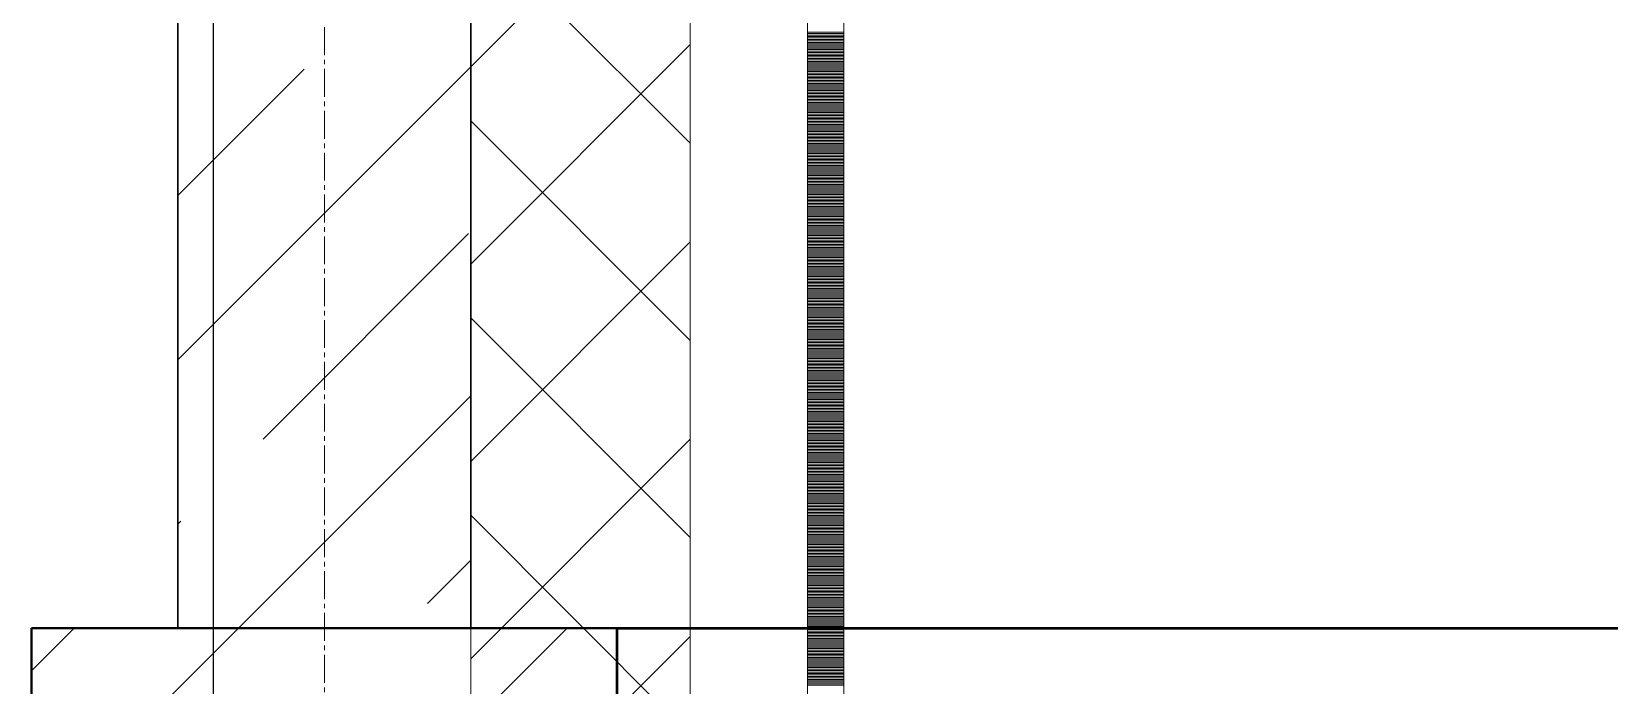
# Model space of a CAD drawing. Header units: millimetres. Extents: x -231292 to 573618, y -153144 to 564035.
# Drawn here: x 36283 to 37361, y -93309 to -92863 of the extents above; entities that cross this region are included whole.
import ezdxf

# ---------------------------------------------------------------- set-up
doc = ezdxf.new("R2010")
doc.units = ezdxf.units.MM
doc.linetypes.add('CENTER2', pattern=[28.575, 19.05, -3.175, 3.175, -3.175])
doc.linetypes.add('HIDDEN2', pattern=[4.7625, 3.175, -1.5875])
doc.layers.get('0').update_dxf_attribs({"color": 250})
for name, color, linetype, lineweight in [('АР_Колонны', 250, 'Continuous', 35), ('АР_Стены ЖБ', 250, 'Continuous', 35), ('АР_Тонкая', 250, 'Continuous', 5), ('АР_Утеплитель', 250, 'Continuous', 0), ('АР_Штриховка', 250, 'Continuous', 0), ('РД_Оси_100', 250, 'Continuous', 0)]:
    doc.layers.add(name, color=color, linetype=linetype, lineweight=lineweight)
doc.layers.add('КР_Балки-0.5', color=60, linetype='Continuous', lineweight=50, plot=False)

# ---------------------------------------------------------------- blocks, each defined once
blk = doc.blocks.new('оси_рен')
at = {"layer": 'РД_Оси_100', "color": 251, "linetype": 'CENTER2', "true_color": 0x636466}
blk.add_line((1223252.916, 135558.25), (1223252.916, 223268.25), dxfattribs=at)

msp = doc.modelspace()

# ---------------------------------------------------------------- linework, layer by layer
at = {"lineweight": -3}
msp.add_lwpolyline([(21783.458, -93370.275), (36407.809, -93370.275), (36407.809, -76377.472), (21783.458, -76377.472)], close=True, dxfattribs=at)
at = {"layer": 'АР_Колонны', "color": 18, "linetype": 'HIDDEN2', "lineweight": 25, "true_color": 0x000000}
for p, q in [((36283.458, -93270.283), (36683.458, -93270.283)), ((36283.458, -93770.283), (36283.458, -93270.283)), ((36683.458, -93270.283), (36683.458, -93770.283))]:
    msp.add_line(p, q, dxfattribs=at)
at = {"layer": 'АР_Колонны', "color": 18, "linetype": 'Continuous', "lineweight": 30, "true_color": 0x000000}
for p, q in [((36683.458, -93270.283), (36283.458, -93270.283)), ((36283.458, -93270.283), (36283.458, -93770.283)), ((36683.458, -93770.283), (36683.458, -93270.283))]:
    msp.add_line(p, q, dxfattribs=at)
at = {"layer": 'АР_Стены ЖБ', "color": 18, "linetype": 'Continuous', "lineweight": 30, "true_color": 0x000000}
for p, q in [((36383.458, -89645.283), (36383.458, -93270.283)), ((36583.458, -93270.283), (36583.458, -89645.283)), ((36383.458, -93270.283), (36583.458, -93270.283))]:
    msp.add_line(p, q, dxfattribs=at)
at = {"layer": 'АР_Стены ЖБ', "color": 18, "linetype": 'Continuous', "lineweight": 40, "true_color": 0x000000}
for p, q in [((36683.458, -93270.283), (36283.458, -93270.283)), ((36283.458, -93270.283), (36283.458, -93770.283)), ((36683.458, -93770.283), (36683.458, -93270.283))]:
    msp.add_line(p, q, dxfattribs=at)
at = {"layer": 'АР_Тонкая', "color": 18, "linetype": 'Continuous', "lineweight": 5, "true_color": 0x000000}
for p, q in [((36733.458, -91395.283), (36733.458, -93920.283)), ((36813.458, -94000.283), (36813.458, -91475.283)), ((36813.458, -91475.283), (36813.458, -94000.283)), ((36838.458, -94025.283), (36838.458, -91500.283))]:
    msp.add_line(p, q, dxfattribs=at)
at = {"layer": 'АР_Утеплитель', "color": 18, "linetype": 'Continuous', "lineweight": 0, "true_color": 0x000000}
for p, q in [((36583.458, -91245.283), (36583.458, -93770.283)), ((36733.458, -93920.283), (36733.458, -91395.283))]:
    msp.add_line(p, q, dxfattribs=at)
at = {"layer": 'АР_Штриховка', "color": 18, "linetype": 'Continuous', "lineweight": 0, "true_color": 0x000000}
for p, q in [((36583.458, -92887.092), (36733.458, -92737.092)), ((36733.458, -92939.109), (36583.458, -92789.109)), ((36813.458, -92863.283), (36838.458, -92863.283)), ((36813.458, -92864.283), (36838.458, -92864.283)), ((36813.458, -92865.283), (36838.458, -92865.283)), ((36813.458, -92866.283), (36838.458, -92866.283)), ((36813.458, -92867.283), (36838.458, -92867.283)), ((36583.458, -93021.796), (36733.458, -92871.796)), ((36813.458, -92868.283), (36838.458, -92868.283)), ((36813.458, -92869.283), (36838.458, -92869.283)), ((36813.458, -92870.283), (36838.458, -92870.283)), ((36813.458, -92871.283), (36838.458, -92871.283)), ((36813.458, -92872.283), (36838.458, -92872.283)), ((36813.458, -92873.283), (36838.458, -92873.283)), ((36813.458, -92874.283), (36838.458, -92874.283)), ((36813.458, -92875.283), (36838.458, -92875.283)), ((36813.458, -92876.283), (36838.458, -92876.283)), ((36813.458, -92877.283), (36838.458, -92877.283)), ((36813.458, -92878.283), (36838.458, -92878.283)), ((36813.458, -92879.283), (36838.458, -92879.283)), ((36813.458, -92880.283), (36838.458, -92880.283)), ((36813.458, -92881.283), (36838.458, -92881.283)), ((36813.458, -92882.283), (36838.458, -92882.283)), ((36813.458, -92883.283), (36838.458, -92883.283)), ((36813.458, -92884.283), (36838.458, -92884.283)), ((36813.458, -92885.283), (36838.458, -92885.283)), ((36813.458, -92886.283), (36838.458, -92886.283)), ((36813.458, -92887.283), (36838.458, -92887.283)), ((36813.458, -92888.283), (36838.458, -92888.283)), ((36813.458, -92889.283), (36838.458, -92889.283)), ((36813.458, -92890.283), (36838.458, -92890.283)), ((36813.458, -92891.283), (36838.458, -92891.283)), ((36813.458, -92892.283), (36838.458, -92892.283)), ((36813.458, -92893.283), (36838.458, -92893.283)), ((36813.458, -92894.283), (36838.458, -92894.283)), ((36813.458, -92895.283), (36838.458, -92895.283)), ((36813.458, -92896.283), (36838.458, -92896.283)), ((36813.458, -92897.283), (36838.458, -92897.283)), ((36813.458, -92898.283), (36838.458, -92898.283)), ((36813.458, -92899.283), (36838.458, -92899.283)), ((36813.458, -92900.283), (36838.458, -92900.283)), ((36813.458, -92901.283), (36838.458, -92901.283)), ((36813.458, -92902.283), (36838.458, -92902.283)), ((36813.458, -92903.283), (36838.458, -92903.283)), ((36813.458, -92904.283), (36838.458, -92904.283)), ((36813.458, -92905.283), (36838.458, -92905.283)), ((36813.458, -92906.283), (36838.458, -92906.283)), ((36813.458, -92907.283), (36838.458, -92907.283)), ((36813.458, -92908.283), (36838.458, -92908.283)), ((36813.458, -92909.283), (36838.458, -92909.283)), ((36813.458, -92910.283), (36838.458, -92910.283)), ((36813.458, -92911.283), (36838.458, -92911.283)), ((36813.458, -92912.283), (36838.458, -92912.283)), ((36813.458, -92913.283), (36838.458, -92913.283)), ((36813.458, -92914.283), (36838.458, -92914.283)), ((36813.458, -92915.283), (36838.458, -92915.283)), ((36813.458, -92916.283), (36838.458, -92916.283)), ((36813.458, -92917.283), (36838.458, -92917.283)), ((36813.458, -92918.283), (36838.458, -92918.283)), ((36813.458, -92919.283), (36838.458, -92919.283)), ((36813.458, -92920.283), (36838.458, -92920.283)), ((36813.458, -92921.283), (36838.458, -92921.283)), ((36733.458, -93073.813), (36583.458, -92923.813)), ((36813.458, -92922.283), (36838.458, -92922.283)), ((36813.458, -92923.283), (36838.458, -92923.283)), ((36813.458, -92924.283), (36838.458, -92924.283)), ((36813.458, -92925.283), (36838.458, -92925.283)), ((36813.458, -92926.283), (36838.458, -92926.283)), ((36813.458, -92927.283), (36838.458, -92927.283)), ((36813.458, -92928.283), (36838.458, -92928.283)), ((36813.458, -92929.283), (36838.458, -92929.283)), ((36813.458, -92930.283), (36838.458, -92930.283)), ((36813.458, -92931.283), (36838.458, -92931.283)), ((36813.458, -92932.283), (36838.458, -92932.283)), ((36813.458, -92933.283), (36838.458, -92933.283)), ((36813.458, -92934.283), (36838.458, -92934.283)), ((36813.458, -92935.283), (36838.458, -92935.283)), ((36813.458, -92936.283), (36838.458, -92936.283)), ((36813.458, -92937.283), (36838.458, -92937.283)), ((36813.458, -92938.283), (36838.458, -92938.283)), ((36813.458, -92939.283), (36838.458, -92939.283)), ((36813.458, -92940.283), (36838.458, -92940.283)), ((36813.458, -92941.283), (36838.458, -92941.283)), ((36813.458, -92942.283), (36838.458, -92942.283)), ((36813.458, -92943.283), (36838.458, -92943.283)), ((36813.458, -92944.283), (36838.458, -92944.283)), ((36813.458, -92945.283), (36838.458, -92945.283)), ((36813.458, -92946.283), (36838.458, -92946.283)), ((36813.458, -92947.283), (36838.458, -92947.283)), ((36813.458, -92948.283), (36838.458, -92948.283)), ((36813.458, -92949.283), (36838.458, -92949.283)), ((36813.458, -92950.283), (36838.458, -92950.283)), ((36813.458, -92951.283), (36838.458, -92951.283)), ((36813.458, -92952.283), (36838.458, -92952.283)), ((36813.458, -92953.283), (36838.458, -92953.283)), ((36813.458, -92954.283), (36838.458, -92954.283)), ((36813.458, -92955.283), (36838.458, -92955.283)), ((36813.458, -92956.283), (36838.458, -92956.283)), ((36813.458, -92957.283), (36838.458, -92957.283)), ((36813.458, -92958.283), (36838.458, -92958.283)), ((36813.458, -92959.283), (36838.458, -92959.283)), ((36813.458, -92960.283), (36838.458, -92960.283)), ((36813.458, -92961.283), (36838.458, -92961.283)), ((36813.458, -92962.283), (36838.458, -92962.283)), ((36813.458, -92963.283), (36838.458, -92963.283)), ((36813.458, -92964.283), (36838.458, -92964.283)), ((36813.458, -92965.283), (36838.458, -92965.283)), ((36813.458, -92966.283), (36838.458, -92966.283)), ((36813.458, -92967.283), (36838.458, -92967.283)), ((36813.458, -92968.283), (36838.458, -92968.283)), ((36813.458, -92969.283), (36838.458, -92969.283)), ((36813.458, -92970.283), (36838.458, -92970.283)), ((36813.458, -92971.283), (36838.458, -92971.283)), ((36813.458, -92972.283), (36838.458, -92972.283)), ((36813.458, -92973.283), (36838.458, -92973.283)), ((36813.458, -92974.283), (36838.458, -92974.283)), ((36813.458, -92975.283), (36838.458, -92975.283)), ((36813.458, -92976.283), (36838.458, -92976.283)), ((36813.458, -92977.283), (36838.458, -92977.283)), ((36813.458, -92978.283), (36838.458, -92978.283)), ((36813.458, -92979.283), (36838.458, -92979.283)), ((36813.458, -92980.283), (36838.458, -92980.283)), ((36813.458, -92981.283), (36838.458, -92981.283)), ((36813.458, -92982.283), (36838.458, -92982.283)), ((36813.458, -92983.283), (36838.458, -92983.283)), ((36813.458, -92984.283), (36838.458, -92984.283)), ((36813.458, -92985.283), (36838.458, -92985.283)), ((36813.458, -92986.283), (36838.458, -92986.283)), ((36813.458, -92987.283), (36838.458, -92987.283)), ((36813.458, -92988.283), (36838.458, -92988.283)), ((36813.458, -92989.283), (36838.458, -92989.283)), ((36813.458, -92990.283), (36838.458, -92990.283)), ((36813.458, -92991.283), (36838.458, -92991.283)), ((36813.458, -92992.283), (36838.458, -92992.283)), ((36813.458, -92993.283), (36838.458, -92993.283)), ((36813.458, -92994.283), (36838.458, -92994.283)), ((36813.458, -92995.283), (36838.458, -92995.283)), ((36813.458, -92996.283), (36838.458, -92996.283)), ((36813.458, -92997.283), (36838.458, -92997.283)), ((36583.458, -93156.5), (36733.458, -93006.5)), ((36813.458, -92998.283), (36838.458, -92998.283)), ((36813.458, -92999.283), (36838.458, -92999.283)), ((36813.458, -93000.283), (36838.458, -93000.283)), ((36813.458, -93001.283), (36838.458, -93001.283)), ((36813.458, -93002.283), (36838.458, -93002.283)), ((36813.458, -93003.283), (36838.458, -93003.283)), ((36813.458, -93004.283), (36838.458, -93004.283)), ((36813.458, -93005.283), (36838.458, -93005.283)), ((36813.458, -93006.283), (36838.458, -93006.283)), ((36813.458, -93007.283), (36838.458, -93007.283)), ((36813.458, -93008.283), (36838.458, -93008.283)), ((36813.458, -93009.283), (36838.458, -93009.283)), ((36813.458, -93010.283), (36838.458, -93010.283)), ((36813.458, -93011.283), (36838.458, -93011.283)), ((36813.458, -93012.283), (36838.458, -93012.283)), ((36813.458, -93013.283), (36838.458, -93013.283)), ((36813.458, -93014.283), (36838.458, -93014.283)), ((36813.458, -93015.283), (36838.458, -93015.283)), ((36813.458, -93016.283), (36838.458, -93016.283)), ((36813.458, -93017.283), (36838.458, -93017.283)), ((36813.458, -93018.283), (36838.458, -93018.283)), ((36813.458, -93019.283), (36838.458, -93019.283)), ((36813.458, -93020.283), (36838.458, -93020.283)), ((36813.458, -93021.283), (36838.458, -93021.283)), ((36813.458, -93022.283), (36838.458, -93022.283)), ((36813.458, -93023.283), (36838.458, -93023.283)), ((36813.458, -93024.283), (36838.458, -93024.283)), ((36813.458, -93025.283), (36838.458, -93025.283)), ((36813.458, -93026.283), (36838.458, -93026.283)), ((36813.458, -93027.283), (36838.458, -93027.283)), ((36813.458, -93028.283), (36838.458, -93028.283)), ((36813.458, -93029.283), (36838.458, -93029.283)), ((36813.458, -93030.283), (36838.458, -93030.283)), ((36813.458, -93031.283), (36838.458, -93031.283)), ((36813.458, -93032.283), (36838.458, -93032.283)), ((36813.458, -93033.283), (36838.458, -93033.283)), ((36813.458, -93034.283), (36838.458, -93034.283)), ((36813.458, -93035.283), (36838.458, -93035.283)), ((36813.458, -93036.283), (36838.458, -93036.283)), ((36813.458, -93037.283), (36838.458, -93037.283)), ((36813.458, -93038.283), (36838.458, -93038.283)), ((36813.458, -93039.283), (36838.458, -93039.283)), ((36813.458, -93040.283), (36838.458, -93040.283)), ((36813.458, -93041.283), (36838.458, -93041.283)), ((36813.458, -93042.283), (36838.458, -93042.283)), ((36813.458, -93043.283), (36838.458, -93043.283)), ((36813.458, -93044.283), (36838.458, -93044.283)), ((36813.458, -93045.283), (36838.458, -93045.283)), ((36813.458, -93046.283), (36838.458, -93046.283)), ((36813.458, -93047.283), (36838.458, -93047.283)), ((36813.458, -93048.283), (36838.458, -93048.283)), ((36813.458, -93049.283), (36838.458, -93049.283)), ((36813.458, -93050.283), (36838.458, -93050.283)), ((36813.458, -93051.283), (36838.458, -93051.283)), ((36733.458, -93208.517), (36583.458, -93058.517)), ((36813.458, -93052.283), (36838.458, -93052.283)), ((36813.458, -93053.283), (36838.458, -93053.283)), ((36813.458, -93054.283), (36838.458, -93054.283)), ((36813.458, -93055.283), (36838.458, -93055.283)), ((36813.458, -93056.283), (36838.458, -93056.283)), ((36813.458, -93057.283), (36838.458, -93057.283)), ((36813.458, -93058.283), (36838.458, -93058.283)), ((36813.458, -93059.283), (36838.458, -93059.283)), ((36813.458, -93060.283), (36838.458, -93060.283)), ((36813.458, -93061.283), (36838.458, -93061.283)), ((36813.458, -93062.283), (36838.458, -93062.283)), ((36813.458, -93063.283), (36838.458, -93063.283)), ((36813.458, -93064.283), (36838.458, -93064.283)), ((36813.458, -93065.283), (36838.458, -93065.283)), ((36813.458, -93066.283), (36838.458, -93066.283)), ((36813.458, -93067.283), (36838.458, -93067.283)), ((36813.458, -93068.283), (36838.458, -93068.283)), ((36813.458, -93069.283), (36838.458, -93069.283)), ((36813.458, -93070.283), (36838.458, -93070.283)), ((36813.458, -93071.283), (36838.458, -93071.283)), ((36813.458, -93072.283), (36838.458, -93072.283)), ((36813.458, -93073.283), (36838.458, -93073.283)), ((36813.458, -93074.283), (36838.458, -93074.283)), ((36813.458, -93075.283), (36838.458, -93075.283)), ((36813.458, -93076.283), (36838.458, -93076.283)), ((36813.458, -93077.283), (36838.458, -93077.283)), ((36813.458, -93078.283), (36838.458, -93078.283)), ((36813.458, -93079.283), (36838.458, -93079.283)), ((36813.458, -93080.283), (36838.458, -93080.283)), ((36813.458, -93081.283), (36838.458, -93081.283)), ((36813.458, -93082.283), (36838.458, -93082.283)), ((36813.458, -93083.283), (36838.458, -93083.283)), ((36813.458, -93084.283), (36838.458, -93084.283)), ((36813.458, -93085.283), (36838.458, -93085.283)), ((36813.458, -93086.283), (36838.458, -93086.283)), ((36813.458, -93087.283), (36838.458, -93087.283)), ((36813.458, -93088.283), (36838.458, -93088.283)), ((36813.458, -93089.283), (36838.458, -93089.283)), ((36813.458, -93090.283), (36838.458, -93090.283)), ((36813.458, -93091.283), (36838.458, -93091.283)), ((36813.458, -93092.283), (36838.458, -93092.283)), ((36813.458, -93093.283), (36838.458, -93093.283)), ((36813.458, -93094.283), (36838.458, -93094.283)), ((36813.458, -93095.283), (36838.458, -93095.283)), ((36813.458, -93096.283), (36838.458, -93096.283)), ((36813.458, -93097.283), (36838.458, -93097.283)), ((36813.458, -93098.283), (36838.458, -93098.283)), ((36813.458, -93099.283), (36838.458, -93099.283)), ((36813.458, -93100.283), (36838.458, -93100.283)), ((36813.458, -93101.283), (36838.458, -93101.283)), ((36813.458, -93102.283), (36838.458, -93102.283)), ((36813.458, -93103.283), (36838.458, -93103.283)), ((36813.458, -93104.283), (36838.458, -93104.283)), ((36813.458, -93105.283), (36838.458, -93105.283)), ((36813.458, -93106.283), (36838.458, -93106.283)), ((36813.458, -93107.283), (36838.458, -93107.283)), ((36813.458, -93108.283), (36838.458, -93108.283)), ((36813.458, -93109.283), (36838.458, -93109.283)), ((36813.458, -93110.283), (36838.458, -93110.283)), ((36813.458, -93111.283), (36838.458, -93111.283)), ((36813.458, -93112.283), (36838.458, -93112.283)), ((36813.458, -93113.283), (36838.458, -93113.283)), ((36813.458, -93114.283), (36838.458, -93114.283)), ((36813.458, -93115.283), (36838.458, -93115.283)), ((36813.458, -93116.283), (36838.458, -93116.283)), ((36813.458, -93117.283), (36838.458, -93117.283)), ((36813.458, -93118.283), (36838.458, -93118.283)), ((36813.458, -93119.283), (36838.458, -93119.283)), ((36813.458, -93120.283), (36838.458, -93120.283)), ((36813.458, -93121.283), (36838.458, -93121.283)), ((36813.458, -93122.283), (36838.458, -93122.283)), ((36813.458, -93123.283), (36838.458, -93123.283)), ((36813.458, -93124.283), (36838.458, -93124.283)), ((36813.458, -93125.283), (36838.458, -93125.283)), ((36813.458, -93126.283), (36838.458, -93126.283)), ((36813.458, -93127.283), (36838.458, -93127.283)), ((36813.458, -93128.283), (36838.458, -93128.283)), ((36813.458, -93129.283), (36838.458, -93129.283)), ((36813.458, -93130.283), (36838.458, -93130.283)), ((36813.458, -93131.283), (36838.458, -93131.283)), ((36813.458, -93132.283), (36838.458, -93132.283)), ((36813.458, -93133.283), (36838.458, -93133.283)), ((36813.458, -93134.283), (36838.458, -93134.283)), ((36813.458, -93135.283), (36838.458, -93135.283)), ((36813.458, -93136.283), (36838.458, -93136.283)), ((36813.458, -93137.283), (36838.458, -93137.283)), ((36583.458, -93291.203), (36733.458, -93141.203)), ((36813.458, -93138.283), (36838.458, -93138.283)), ((36813.458, -93139.283), (36838.458, -93139.283)), ((36813.458, -93140.283), (36838.458, -93140.283)), ((36813.458, -93141.283), (36838.458, -93141.283)), ((36813.458, -93142.283), (36838.458, -93142.283)), ((36813.458, -93143.283), (36838.458, -93143.283)), ((36813.458, -93144.283), (36838.458, -93144.283)), ((36813.458, -93145.283), (36838.458, -93145.283)), ((36813.458, -93146.283), (36838.458, -93146.283)), ((36813.458, -93147.283), (36838.458, -93147.283)), ((36813.458, -93148.283), (36838.458, -93148.283)), ((36813.458, -93149.283), (36838.458, -93149.283)), ((36813.458, -93150.283), (36838.458, -93150.283)), ((36813.458, -93151.283), (36838.458, -93151.283)), ((36813.458, -93152.283), (36838.458, -93152.283)), ((36813.458, -93153.283), (36838.458, -93153.283)), ((36813.458, -93154.283), (36838.458, -93154.283)), ((36813.458, -93155.283), (36838.458, -93155.283)), ((36813.458, -93156.283), (36838.458, -93156.283)), ((36813.458, -93157.283), (36838.458, -93157.283)), ((36813.458, -93158.283), (36838.458, -93158.283)), ((36813.458, -93159.283), (36838.458, -93159.283)), ((36813.458, -93160.283), (36838.458, -93160.283)), ((36813.458, -93161.283), (36838.458, -93161.283)), ((36813.458, -93162.283), (36838.458, -93162.283)), ((36813.458, -93163.283), (36838.458, -93163.283)), ((36813.458, -93164.283), (36838.458, -93164.283)), ((36813.458, -93165.283), (36838.458, -93165.283)), ((36813.458, -93166.283), (36838.458, -93166.283)), ((36813.458, -93167.283), (36838.458, -93167.283)), ((36813.458, -93168.283), (36838.458, -93168.283)), ((36813.458, -93169.283), (36838.458, -93169.283)), ((36813.458, -93170.283), (36838.458, -93170.283)), ((36813.458, -93171.283), (36838.458, -93171.283)), ((36813.458, -93172.283), (36838.458, -93172.283)), ((36813.458, -93173.283), (36838.458, -93173.283)), ((36813.458, -93174.283), (36838.458, -93174.283)), ((36813.458, -93175.283), (36838.458, -93175.283)), ((36813.458, -93176.283), (36838.458, -93176.283)), ((36813.458, -93177.283), (36838.458, -93177.283)), ((36813.458, -93178.283), (36838.458, -93178.283)), ((36813.458, -93179.283), (36838.458, -93179.283)), ((36813.458, -93180.283), (36838.458, -93180.283)), ((36813.458, -93181.283), (36838.458, -93181.283)), ((36813.458, -93182.283), (36838.458, -93182.283)), ((36813.458, -93183.283), (36838.458, -93183.283)), ((36813.458, -93184.283), (36838.458, -93184.283)), ((36813.458, -93185.283), (36838.458, -93185.283)), ((36813.458, -93186.283), (36838.458, -93186.283)), ((36813.458, -93187.283), (36838.458, -93187.283)), ((36813.458, -93188.283), (36838.458, -93188.283)), ((36813.458, -93189.283), (36838.458, -93189.283)), ((36813.458, -93190.283), (36838.458, -93190.283)), ((36813.458, -93191.283), (36838.458, -93191.283)), ((36733.458, -93343.221), (36583.458, -93193.221)), ((36813.458, -93192.283), (36838.458, -93192.283)), ((36813.458, -93193.283), (36838.458, -93193.283)), ((36813.458, -93194.283), (36838.458, -93194.283)), ((36813.458, -93195.283), (36838.458, -93195.283)), ((36813.458, -93196.283), (36838.458, -93196.283)), ((36813.458, -93197.283), (36838.458, -93197.283)), ((36813.458, -93198.283), (36838.458, -93198.283)), ((36813.458, -93199.283), (36838.458, -93199.283)), ((36813.458, -93200.283), (36838.458, -93200.283)), ((36813.458, -93201.283), (36838.458, -93201.283)), ((36813.458, -93202.283), (36838.458, -93202.283)), ((36813.458, -93203.283), (36838.458, -93203.283)), ((36813.458, -93204.283), (36838.458, -93204.283)), ((36813.458, -93205.283), (36838.458, -93205.283)), ((36813.458, -93206.283), (36838.458, -93206.283)), ((36813.458, -93207.283), (36838.458, -93207.283)), ((36813.458, -93208.283), (36838.458, -93208.283)), ((36813.458, -93209.283), (36838.458, -93209.283)), ((36813.458, -93210.283), (36838.458, -93210.283)), ((36813.458, -93211.283), (36838.458, -93211.283)), ((36813.458, -93212.283), (36838.458, -93212.283)), ((36813.458, -93213.283), (36838.458, -93213.283)), ((36813.458, -93214.283), (36838.458, -93214.283)), ((36813.458, -93215.283), (36838.458, -93215.283)), ((36813.458, -93216.283), (36838.458, -93216.283)), ((36813.458, -93217.283), (36838.458, -93217.283)), ((36813.458, -93218.283), (36838.458, -93218.283)), ((36813.458, -93219.283), (36838.458, -93219.283)), ((36813.458, -93220.283), (36838.458, -93220.283)), ((36813.458, -93221.283), (36838.458, -93221.283)), ((36813.458, -93222.283), (36838.458, -93222.283)), ((36813.458, -93223.283), (36838.458, -93223.283)), ((36813.458, -93224.283), (36838.458, -93224.283)), ((36813.458, -93225.283), (36838.458, -93225.283)), ((36813.458, -93226.283), (36838.458, -93226.283)), ((36813.458, -93227.283), (36838.458, -93227.283)), ((36813.458, -93228.283), (36838.458, -93228.283)), ((36813.458, -93229.283), (36838.458, -93229.283)), ((36813.458, -93230.283), (36838.458, -93230.283)), ((36813.458, -93231.283), (36838.458, -93231.283)), ((36813.458, -93232.283), (36838.458, -93232.283)), ((36813.458, -93233.283), (36838.458, -93233.283)), ((36813.458, -93234.283), (36838.458, -93234.283)), ((36813.458, -93235.283), (36838.458, -93235.283)), ((36813.458, -93236.283), (36838.458, -93236.283)), ((36813.458, -93237.283), (36838.458, -93237.283)), ((36813.458, -93238.283), (36838.458, -93238.283)), ((36813.458, -93239.283), (36838.458, -93239.283)), ((36813.458, -93240.283), (36838.458, -93240.283)), ((36813.458, -93241.283), (36838.458, -93241.283)), ((36813.458, -93242.283), (36838.458, -93242.283)), ((36813.458, -93243.283), (36838.458, -93243.283)), ((36813.458, -93244.283), (36838.458, -93244.283)), ((36813.458, -93245.283), (36838.458, -93245.283)), ((36813.458, -93246.283), (36838.458, -93246.283)), ((36813.458, -93247.283), (36838.458, -93247.283)), ((36813.458, -93248.283), (36838.458, -93248.283)), ((36813.458, -93249.283), (36838.458, -93249.283)), ((36813.458, -93250.283), (36838.458, -93250.283)), ((36813.458, -93251.283), (36838.458, -93251.283)), ((36813.458, -93252.283), (36838.458, -93252.283)), ((36813.458, -93253.283), (36838.458, -93253.283)), ((36813.458, -93254.283), (36838.458, -93254.283)), ((36813.458, -93255.283), (36838.458, -93255.283)), ((36813.458, -93256.283), (36838.458, -93256.283)), ((36813.458, -93257.283), (36838.458, -93257.283)), ((36813.458, -93258.283), (36838.458, -93258.283)), ((36813.458, -93259.283), (36838.458, -93259.283)), ((36813.458, -93260.283), (36838.458, -93260.283)), ((36813.458, -93261.283), (36838.458, -93261.283)), ((36813.458, -93262.283), (36838.458, -93262.283)), ((36813.458, -93263.283), (36838.458, -93263.283)), ((36813.458, -93264.283), (36838.458, -93264.283)), ((36813.458, -93265.283), (36838.458, -93265.283)), ((36813.458, -93266.283), (36838.458, -93266.283)), ((36583.458, -93425.907), (36733.458, -93275.907)), ((36813.458, -93267.283), (36838.458, -93267.283)), ((36813.458, -93268.283), (36838.458, -93268.283)), ((36813.458, -93269.283), (36838.458, -93269.283)), ((36813.458, -93270.283), (36838.458, -93270.283)), ((36813.458, -93271.283), (36838.458, -93271.283)), ((36813.458, -93272.283), (36838.458, -93272.283)), ((36813.458, -93273.283), (36838.458, -93273.283)), ((36813.458, -93274.283), (36838.458, -93274.283)), ((36813.458, -93275.283), (36838.458, -93275.283)), ((36813.458, -93276.283), (36838.458, -93276.283)), ((36813.458, -93277.283), (36838.458, -93277.283)), ((36813.458, -93278.283), (36838.458, -93278.283)), ((36813.458, -93279.283), (36838.458, -93279.283)), ((36813.458, -93280.283), (36838.458, -93280.283)), ((36813.458, -93281.283), (36838.458, -93281.283)), ((36813.458, -93282.283), (36838.458, -93282.283)), ((36813.458, -93283.283), (36838.458, -93283.283)), ((36813.458, -93284.283), (36838.458, -93284.283)), ((36813.458, -93285.283), (36838.458, -93285.283)), ((36813.458, -93286.283), (36838.458, -93286.283)), ((36813.458, -93287.283), (36838.458, -93287.283)), ((36813.458, -93288.283), (36838.458, -93288.283)), ((36813.458, -93289.283), (36838.458, -93289.283)), ((36813.458, -93290.283), (36838.458, -93290.283)), ((36813.458, -93291.283), (36838.458, -93291.283)), ((36813.458, -93292.283), (36838.458, -93292.283)), ((36813.458, -93293.283), (36838.458, -93293.283)), ((36813.458, -93294.283), (36838.458, -93294.283)), ((36813.458, -93295.283), (36838.458, -93295.283)), ((36813.458, -93296.283), (36838.458, -93296.283)), ((36813.458, -93297.283), (36838.458, -93297.283)), ((36813.458, -93298.283), (36838.458, -93298.283)), ((36813.458, -93299.283), (36838.458, -93299.283)), ((36813.458, -93300.283), (36838.458, -93300.283)), ((36813.458, -93301.283), (36838.458, -93301.283)), ((36813.458, -93302.283), (36838.458, -93302.283)), ((36813.458, -93303.283), (36838.458, -93303.283)), ((36813.458, -93304.283), (36838.458, -93304.283)), ((36813.458, -93305.283), (36838.458, -93305.283)), ((36813.458, -93306.283), (36838.458, -93306.283)), ((36813.458, -93307.283), (36838.458, -93307.283)), ((36813.458, -93308.283), (36838.458, -93308.283)), ((36813.458, -93309.283), (36838.458, -93309.283))]:
    msp.add_line(p, q, dxfattribs=at)
at = {"layer": 'АР_Штриховка', "color": 18, "linetype": 'Continuous', "lineweight": 5, "true_color": 0x000000}
for p, q in [((36383.458, -93087.092), (36583.458, -92887.092)), ((36383.458, -92974.839), (36469.682, -92888.614)), ((36441.619, -93141.184), (36581.936, -93000.868)), ((36424.774, -93270.283), (36583.458, -93111.598)), ((36383.458, -93199.345), (36385.492, -93197.311)), ((36553.872, -93253.437), (36583.458, -93223.852)), ((36283.458, -93411.598), (36424.774, -93270.283)), ((36283.458, -93636.105), (36649.28, -93270.283)), ((36283.458, -93299.345), (36312.52, -93270.283))]:
    msp.add_line(p, q, dxfattribs=at)
at = {"layer": 'КР_Балки-0.5', "color": 18, "ltscale": 200, "true_color": 0x000000}
for p, q in [((36683.458, -93270.283), (54283.458, -93270.277)), ((36683.458, -93270.283), (54283.458, -93270.277)), ((36683.458, -93770.283), (36683.458, -93270.283)), ((36683.458, -93770.283), (36683.458, -93270.283))]:
    msp.add_line(p, q, dxfattribs=at)

# ---------------------------------------------------------------- block references
at = {"rotation": 359.999868838025}
msp.add_blockref('оси_рен', (-1186769.82, -284755.728), dxfattribs=at)

doc.saveas('drawing.dxf')
